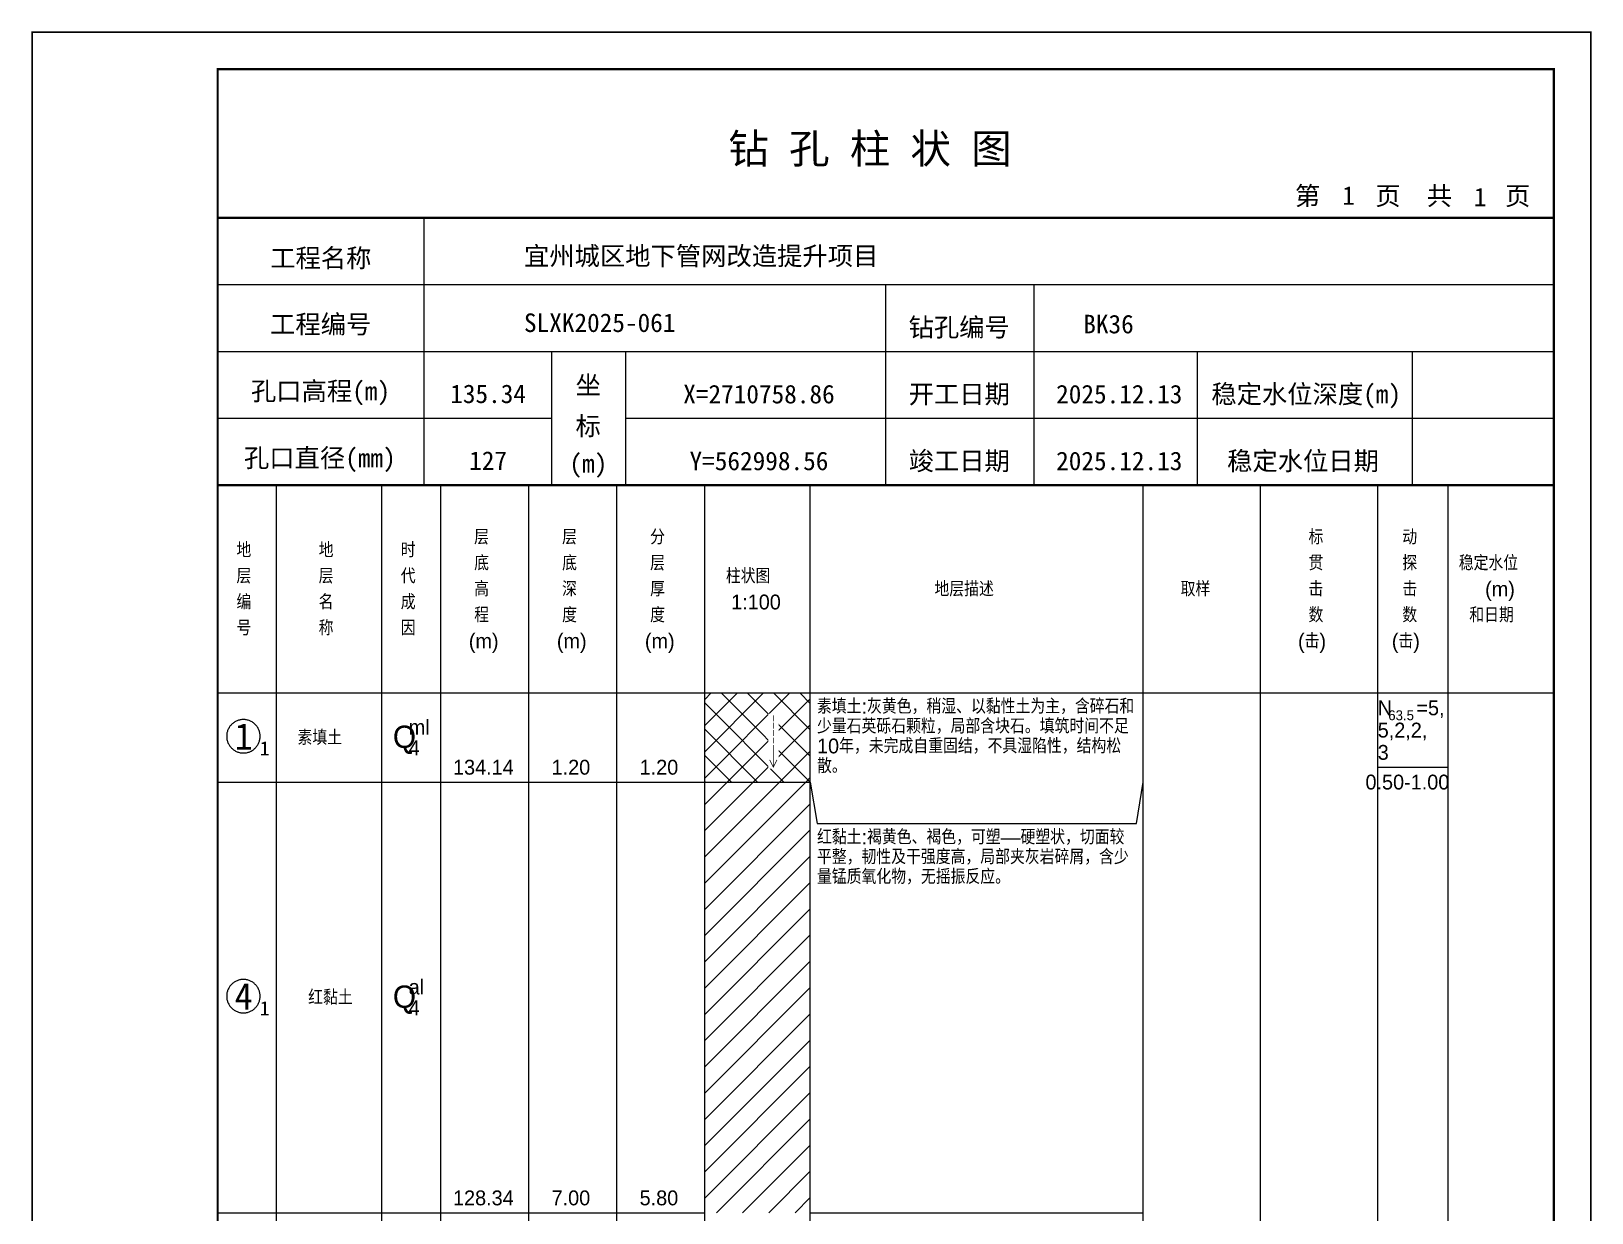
# Model space of a CAD drawing. Header units: millimetres. Extents: x 12489 to 89920, y 4630 to 4927.
# Drawn here: x 20189.3 to 20399.6, y 4767.7 to 4926.8 of the extents above; entities that cross this region are included whole.
import ezdxf
from ezdxf.enums import TextEntityAlignment as Align

# ---------------------------------------------------------------- set-up
doc = ezdxf.new("R2010")
doc.units = ezdxf.units.MM
doc.layers.add('ZZT_TC', color=7, linetype='Continuous')
doc.styles.add('成果图图块', font='', dxfattribs={"height": 2.5})
doc.styles.add('成果图模板', font='')
doc.styles.add('成果图模板标题', font='simhei.ttf')
doc.styles.add('成果图表体', font='Comfont.shx', dxfattribs={"height": 2, "bigfont": 'Hztxt12a.shx'})
doc.styles.get('成果图图块').set_extended_font_data('FangSong_GB2312')
doc.styles.get('成果图模板').set_extended_font_data('FangSong_GB2312')

# ---------------------------------------------------------------- blocks, each defined once
blk = doc.blocks.new('DCBH-1-1-977', base_point=(0.3, -0.11))
at = {"layer": 'ZZT_TC', "color": 7}
blk.add_polyline3d([(-0.19, 2.31, 0), (-0.3, 2.31, 0), (-0.41, 2.3, 0), (-0.52, 2.29, 0), (-0.63, 2.27, 0), (-0.73, 2.24, 0), (-0.84, 2.21, 0), (-0.95, 2.18, 0), (-1.05, 2.14, 0), (-1.15, 2.09, 0), (-1.25, 2.04, 0), (-1.35, 1.99, 0), (-1.44, 1.93, 0), (-1.53, 1.87, 0), (-1.62, 1.8, 0), (-1.7, 1.73, 0), (-1.78, 1.65, 0), (-1.86, 1.57, 0), (-1.93, 1.49, 0), (-2, 1.4, 0), (-2.06, 1.31, 0), (-2.12, 1.22, 0), (-2.17, 1.12, 0), (-2.22, 1.02, 0), (-2.27, 0.92, 0), (-2.31, 0.82, 0), (-2.34, 0.71, 0), (-2.37, 0.61, 0), (-2.4, 0.5, 0), (-2.41, 0.39, 0), (-2.43, 0.28, 0), (-2.44, 0.17, 0), (-2.44, 0.06, 0), (-2.44, -0.05, 0), (-2.43, -0.16, 0), (-2.41, -0.27, 0), (-2.4, -0.38, 0), (-2.37, -0.49, 0), (-2.34, -0.6, 0), (-2.31, -0.7, 0), (-2.27, -0.8, 0), (-2.22, -0.9, 0), (-2.17, -1, 0), (-2.12, -1.1, 0), (-2.06, -1.19, 0), (-2, -1.28, 0), (-1.93, -1.37, 0), (-1.86, -1.45, 0), (-1.78, -1.53, 0), (-1.7, -1.61, 0), (-1.62, -1.68, 0), (-1.53, -1.75, 0), (-1.44, -1.81, 0), (-1.35, -1.87, 0), (-1.25, -1.93, 0), (-1.15, -1.98, 0), (-1.05, -2.02, 0), (-0.95, -2.06, 0), (-0.84, -2.1, 0), (-0.73, -2.13, 0), (-0.63, -2.15, 0), (-0.52, -2.17, 0), (-0.41, -2.18, 0), (-0.3, -2.19, 0), (-0.19, -2.19, 0), (-0.08, -2.19, 0), (0.03, -2.18, 0), (0.14, -2.17, 0), (0.25, -2.15, 0), (0.36, -2.13, 0), (0.47, -2.1, 0), (0.57, -2.06, 0), (0.67, -2.02, 0), (0.77, -1.98, 0), (0.87, -1.93, 0), (0.97, -1.87, 0), (1.06, -1.81, 0), (1.15, -1.75, 0), (1.24, -1.68, 0), (1.32, -1.61, 0), (1.4, -1.53, 0), (1.48, -1.45, 0), (1.55, -1.37, 0), (1.62, -1.28, 0), (1.68, -1.19, 0), (1.74, -1.1, 0), (1.8, -1, 0), (1.85, -0.9, 0), (1.89, -0.8, 0), (1.93, -0.7, 0), (1.97, -0.6, 0), (2, -0.49, 0), (2.02, -0.38, 0), (2.04, -0.27, 0), (2.05, -0.16, 0), (2.06, -0.05, 0), (2.06, 0.06, 0), (2.06, 0.17, 0), (2.05, 0.28, 0), (2.04, 0.39, 0), (2.02, 0.5, 0), (2, 0.61, 0), (1.97, 0.71, 0), (1.93, 0.82, 0), (1.89, 0.92, 0), (1.85, 1.02, 0), (1.8, 1.12, 0), (1.74, 1.22, 0), (1.68, 1.31, 0), (1.62, 1.4, 0), (1.55, 1.49, 0), (1.48, 1.57, 0), (1.4, 1.65, 0), (1.32, 1.73, 0), (1.24, 1.8, 0), (1.15, 1.87, 0), (1.06, 1.93, 0), (0.97, 1.99, 0), (0.87, 2.04, 0), (0.77, 2.09, 0), (0.67, 2.14, 0), (0.57, 2.18, 0), (0.47, 2.21, 0), (0.36, 2.24, 0), (0.25, 2.27, 0), (0.14, 2.29, 0), (0.03, 2.3, 0), (-0.08, 2.31, 0), (-0.19, 2.31, 0)], dxfattribs=at)
at = {"style": '成果图图块'}
blk.add_text('1', height=3.57, dxfattribs=at).set_placement((-0.16, -1.74), align=Align.CENTER)
blk.add_text('1', height=1.91, dxfattribs=at).set_placement((2.03, -2.53))
blk = doc.blocks.new('DCBH-1-1-978', base_point=(0.3, -0.11))
at = {"layer": 'ZZT_TC', "color": 7}
blk.add_polyline3d([(-0.19, 2.31, 0), (-0.3, 2.31, 0), (-0.41, 2.3, 0), (-0.52, 2.29, 0), (-0.63, 2.27, 0), (-0.73, 2.24, 0), (-0.84, 2.21, 0), (-0.95, 2.18, 0), (-1.05, 2.14, 0), (-1.15, 2.09, 0), (-1.25, 2.04, 0), (-1.35, 1.99, 0), (-1.44, 1.93, 0), (-1.53, 1.87, 0), (-1.62, 1.8, 0), (-1.7, 1.73, 0), (-1.78, 1.65, 0), (-1.86, 1.57, 0), (-1.93, 1.49, 0), (-2, 1.4, 0), (-2.06, 1.31, 0), (-2.12, 1.22, 0), (-2.17, 1.12, 0), (-2.22, 1.02, 0), (-2.27, 0.92, 0), (-2.31, 0.82, 0), (-2.34, 0.71, 0), (-2.37, 0.61, 0), (-2.4, 0.5, 0), (-2.41, 0.39, 0), (-2.43, 0.28, 0), (-2.44, 0.17, 0), (-2.44, 0.06, 0), (-2.44, -0.05, 0), (-2.43, -0.16, 0), (-2.41, -0.27, 0), (-2.4, -0.38, 0), (-2.37, -0.49, 0), (-2.34, -0.6, 0), (-2.31, -0.7, 0), (-2.27, -0.8, 0), (-2.22, -0.9, 0), (-2.17, -1, 0), (-2.12, -1.1, 0), (-2.06, -1.19, 0), (-2, -1.28, 0), (-1.93, -1.37, 0), (-1.86, -1.45, 0), (-1.78, -1.53, 0), (-1.7, -1.61, 0), (-1.62, -1.68, 0), (-1.53, -1.75, 0), (-1.44, -1.81, 0), (-1.35, -1.87, 0), (-1.25, -1.93, 0), (-1.15, -1.98, 0), (-1.05, -2.02, 0), (-0.95, -2.06, 0), (-0.84, -2.1, 0), (-0.73, -2.13, 0), (-0.63, -2.15, 0), (-0.52, -2.17, 0), (-0.41, -2.18, 0), (-0.3, -2.19, 0), (-0.19, -2.19, 0), (-0.08, -2.19, 0), (0.03, -2.18, 0), (0.14, -2.17, 0), (0.25, -2.15, 0), (0.36, -2.13, 0), (0.47, -2.1, 0), (0.57, -2.06, 0), (0.67, -2.02, 0), (0.77, -1.98, 0), (0.87, -1.93, 0), (0.97, -1.87, 0), (1.06, -1.81, 0), (1.15, -1.75, 0), (1.24, -1.68, 0), (1.32, -1.61, 0), (1.4, -1.53, 0), (1.48, -1.45, 0), (1.55, -1.37, 0), (1.62, -1.28, 0), (1.68, -1.19, 0), (1.74, -1.1, 0), (1.8, -1, 0), (1.85, -0.9, 0), (1.89, -0.8, 0), (1.93, -0.7, 0), (1.97, -0.6, 0), (2, -0.49, 0), (2.02, -0.38, 0), (2.04, -0.27, 0), (2.05, -0.16, 0), (2.06, -0.05, 0), (2.06, 0.06, 0), (2.06, 0.17, 0), (2.05, 0.28, 0), (2.04, 0.39, 0), (2.02, 0.5, 0), (2, 0.61, 0), (1.97, 0.71, 0), (1.93, 0.82, 0), (1.89, 0.92, 0), (1.85, 1.02, 0), (1.8, 1.12, 0), (1.74, 1.22, 0), (1.68, 1.31, 0), (1.62, 1.4, 0), (1.55, 1.49, 0), (1.48, 1.57, 0), (1.4, 1.65, 0), (1.32, 1.73, 0), (1.24, 1.8, 0), (1.15, 1.87, 0), (1.06, 1.93, 0), (0.97, 1.99, 0), (0.87, 2.04, 0), (0.77, 2.09, 0), (0.67, 2.14, 0), (0.57, 2.18, 0), (0.47, 2.21, 0), (0.36, 2.24, 0), (0.25, 2.27, 0), (0.14, 2.29, 0), (0.03, 2.3, 0), (-0.08, 2.31, 0), (-0.19, 2.31, 0)], dxfattribs=at)
at = {"style": '成果图图块'}
blk.add_text('4', height=3.57, dxfattribs=at).set_placement((-0.16, -1.74), align=Align.CENTER)
blk.add_text('1', height=1.91, dxfattribs=at).set_placement((2.03, -2.53))
blk = doc.blocks.new('zztGLdt.dwg', base_point=(0.5, 0))
blk.add_wipeout([(-0.2, -0.2), (1.2, -0.2), (1.2, 3.2), (-0.2, 3.2)])
at = {"color": 7, "const_width": 0.1}
for points in [[(0.5, 3), (0.5, 0)], [(0, 1), (0.5, 0), (1, 1)]]:
    blk.add_lwpolyline(points, dxfattribs=at)
blk = doc.blocks.new('钻孔柱状图路桥昇龙制图梁世成校核莫家里.dwg36', base_point=(25, 236))
for p, q in [((52.82, 236), (52.82, 272)), ((25, 263), (205, 263)), ((115, 236), (115, 263)), ((135, 236), (135, 263)), ((25, 254), (205, 254)), ((70, 236), (70, 254)), ((80, 236), (80, 254)), ((157, 236), (157, 254)), ((185.95, 236), (185.95, 254)), ((25, 245), (70, 245)), ((80, 245), (205, 245))]:
    blk.add_line(p, q)
for points, const_width in [([(0, 0), (210, 0), (210, 297), (0, 297)], 0.25), ([(25, 5), (205, 5), (205, 292), (25, 292)], 0.3)]:
    blk.add_lwpolyline(points, close=True, dxfattribs=dict(const_width=const_width))
at = {"const_width": 0.3}
for points in [[(25, 272), (205, 272)], [(25, 236), (205, 236)]]:
    blk.add_lwpolyline(points, dxfattribs=at)
for s, height, style, p in [('钻 孔 柱 状 图', 4, '成果图模板标题', (93.8, 279.31)), ('第', 2.5, '成果图模板', (170.12, 273.7)), ('页', 2.5, '成果图模板', (180.96, 273.7)), ('共', 2.5, '成果图模板', (187.88, 273.7)), ('页', 2.5, '成果图模板', (198.44, 273.7)), ('工程名称', 2.5, '成果图模板', (32.07, 265.32)), ('宜州城区地下管网改造提升项目', 2.5, '成果图模板', (66.26, 265.61)), ('工程编号', 2.5, '成果图模板', (32.05, 256.41)), ('SLXK2025-061', 2.5, '成果图模板', (66.26, 256.61)), ('钻孔编号', 2.5, '成果图模板', (118.08, 256)), ('BK36', 2.5, '成果图模板', (141.61, 256.43)), ('孔口高程(m)', 2.5, '成果图模板', (29.48, 247.41)), ('坐', 2.5, '成果图模板', (73.21, 248.24)), ('开工日期', 2.5, '成果图模板', (118.08, 247)), ('稳定水位深度(m)', 2.5, '成果图模板', (158.86, 247)), ('标', 2.5, '成果图模板', (73.21, 242.7)), ('孔口直径(mm)', 2.5, '成果图模板', (28.54, 238.41)), ('(m) ', 2.5, '成果图模板', (72.38, 237.65)), ('竣工日期', 2.5, '成果图模板', (118.08, 238)), ('稳定水位日期', 2.5, '成果图模板', (160.99, 238))]:
    blk.add_text(s, height=height, dxfattribs=dict(style=style)).set_placement(p)
at = {"style": '成果图模板'}
for s, p in [('1', (177.35, 273.74)), ('1', (195.08, 273.53)), ('135.34', (61.43, 247.04)), ('X=2710758.86', (97.92, 247)), ('2025.12.13', (146.46, 247)), ('127', (61.43, 238.04)), ('Y=562998.56', (97.92, 238)), ('2025.12.13', (146.46, 238))]:
    blk.add_text(s, height=2.5, dxfattribs=at).set_placement(p, align=Align.CENTER)

msp = doc.modelspace()

# ---------------------------------------------------------------- hatches: boundary and pattern name
at = {"linetype": 'Continuous'}
h = msp.add_hatch(dxfattribs=at)
h.set_pattern_fill('GKSTT', scale=0.5, style=0, pattern_type=2)
h.set_pattern_definition([(45, (0, 0), (-1.76776695, 1.76776695), []), (135, (0, 0), (-1.76776695, -1.76776695), [])])
h.paths.add_polyline_path([(20280.06, 4825.71), (20294.29, 4825.71), (20294.29, 4837.71), (20280.06, 4837.71)])
h = msp.add_hatch(dxfattribs=at)
h.set_pattern_fill('GKNXT', scale=0.5, style=0, pattern_type=2)
h.set_pattern_definition([(45, (0, 0), (-1.76776695, 1.76776695), [])])
h.paths.add_polyline_path([(20280.06, 4767.71), (20294.29, 4767.71), (20294.29, 4825.71), (20280.06, 4825.71)])

# ---------------------------------------------------------------- linework, layer by layer
at = {"color": 0}
for p, q in [((20214.45, 4837.71), (20222.35, 4837.71)), ((20214.45, 4825.71), (20214.45, 4837.71)), ((20222.35, 4825.71), (20222.35, 4837.71)), ((20214.45, 4825.71), (20222.35, 4825.71)), ((20214.45, 4825.71), (20222.35, 4825.71)), ((20214.45, 4767.71), (20214.45, 4825.71)), ((20222.35, 4767.71), (20222.35, 4825.71)), ((20214.45, 4767.71), (20222.35, 4767.71))]:
    msp.add_line(p, q, dxfattribs=at)
for points in [[(20214.45, 4865.71), (20222.35, 4865.71)], [(20214.45, 4837.71), (20214.45, 4865.71)], [(20222.35, 4837.71), (20222.35, 4865.71)], [(20222.35, 4865.71), (20236.58, 4865.71)], [(20222.35, 4837.71), (20222.35, 4865.71)], [(20236.58, 4837.71), (20236.58, 4865.71)], [(20236.58, 4865.71), (20244.49, 4865.71)], [(20236.58, 4837.71), (20236.58, 4865.71)], [(20244.49, 4837.71), (20244.49, 4865.71)], [(20244.49, 4865.71), (20256.35, 4865.71)], [(20244.49, 4837.71), (20244.49, 4865.71)], [(20256.35, 4837.71), (20256.35, 4865.71)], [(20256.35, 4865.71), (20268.2, 4865.71)], [(20256.35, 4837.71), (20256.35, 4865.71)], [(20268.2, 4837.71), (20268.2, 4865.71)], [(20268.2, 4865.71), (20280.06, 4865.71)], [(20268.2, 4837.71), (20268.2, 4865.71)], [(20280.06, 4837.71), (20280.06, 4865.71)], [(20280.06, 4865.71), (20294.29, 4865.71)], [(20280.06, 4837.71), (20280.06, 4865.71)], [(20294.29, 4837.71), (20294.29, 4865.71)], [(20294.29, 4865.71), (20339.11, 4865.71)], [(20294.29, 4837.71), (20294.29, 4865.71)], [(20339.11, 4837.71), (20339.11, 4865.71)], [(20339.11, 4865.71), (20354.92, 4865.71)], [(20339.11, 4837.71), (20339.11, 4865.71)], [(20354.92, 4837.71), (20354.92, 4865.71)], [(20354.92, 4865.71), (20370.73, 4865.71)], [(20354.92, 4837.71), (20354.92, 4865.71)], [(20370.73, 4837.71), (20370.73, 4865.71)], [(20370.73, 4865.71), (20380.22, 4865.71)], [(20370.73, 4837.71), (20370.73, 4865.71)], [(20380.22, 4837.71), (20380.22, 4865.71)], [(20380.22, 4865.71), (20394.45, 4865.71)], [(20380.22, 4837.71), (20380.22, 4865.71)], [(20394.45, 4837.71), (20394.45, 4865.71)], [(20214.45, 4837.71), (20222.35, 4837.71)], [(20214.45, 4643.71), (20214.45, 4837.71)], [(20214.45, 4837.71), (20222.35, 4837.71)], [(20222.35, 4643.71), (20222.35, 4837.71)], [(20222.35, 4837.71), (20236.58, 4837.71)], [(20222.35, 4643.71), (20222.35, 4837.71)], [(20222.35, 4837.71), (20236.58, 4837.71)], [(20222.35, 4837.71), (20236.58, 4837.71)], [(20222.35, 4825.71), (20222.35, 4837.71)], [(20236.58, 4643.71), (20236.58, 4837.71)], [(20236.58, 4825.71), (20236.58, 4837.71)], [(20236.58, 4837.71), (20244.49, 4837.71)], [(20236.58, 4643.71), (20236.58, 4837.71)], [(20236.58, 4837.71), (20244.49, 4837.71)], [(20236.58, 4837.71), (20244.49, 4837.71)], [(20236.58, 4825.71), (20236.58, 4837.71)], [(20244.49, 4643.71), (20244.49, 4837.71)], [(20244.49, 4825.71), (20244.49, 4837.71)], [(20244.49, 4837.71), (20256.35, 4837.71)], [(20244.49, 4643.71), (20244.49, 4837.71)], [(20244.49, 4837.71), (20256.35, 4837.71)], [(20244.49, 4837.71), (20256.35, 4837.71)], [(20244.49, 4825.71), (20244.49, 4837.71)], [(20256.35, 4643.71), (20256.35, 4837.71)], [(20256.35, 4825.71), (20256.35, 4837.71)], [(20256.35, 4837.71), (20268.2, 4837.71)], [(20256.35, 4643.71), (20256.35, 4837.71)], [(20256.35, 4837.71), (20268.2, 4837.71)], [(20256.35, 4837.71), (20268.2, 4837.71)], [(20256.35, 4825.71), (20256.35, 4837.71)], [(20268.2, 4643.71), (20268.2, 4837.71)], [(20268.2, 4825.71), (20268.2, 4837.71)], [(20268.2, 4837.71), (20280.06, 4837.71)], [(20268.2, 4643.71), (20268.2, 4837.71)], [(20268.2, 4837.71), (20280.06, 4837.71)], [(20268.2, 4837.71), (20280.06, 4837.71)], [(20268.2, 4825.71), (20268.2, 4837.71)], [(20280.06, 4643.71), (20280.06, 4837.71)], [(20280.06, 4825.71), (20280.06, 4837.71)], [(20280.06, 4837.71), (20294.29, 4837.71)], [(20280.06, 4643.71), (20280.06, 4837.71)], [(20280.06, 4837.71), (20294.29, 4837.71)], [(20294.29, 4643.71), (20294.29, 4837.71)], [(20294.29, 4837.71), (20339.11, 4837.71)], [(20294.29, 4643.71), (20294.29, 4837.71)], [(20294.29, 4837.71), (20339.11, 4837.71)], [(20294.29, 4825.71), (20294.29, 4837.71)], [(20339.11, 4643.71), (20339.11, 4837.71)], [(20339.11, 4825.71), (20339.11, 4837.71)], [(20339.11, 4837.71), (20354.92, 4837.71)], [(20339.11, 4643.71), (20339.11, 4837.71)], [(20339.11, 4837.71), (20354.92, 4837.71)], [(20354.92, 4643.71), (20354.92, 4837.71)], [(20354.92, 4837.71), (20370.73, 4837.71)], [(20354.92, 4643.71), (20354.92, 4837.71)], [(20354.92, 4837.71), (20370.73, 4837.71)], [(20370.73, 4643.71), (20370.73, 4837.71)], [(20370.73, 4837.71), (20380.22, 4837.71)], [(20370.73, 4643.71), (20370.73, 4837.71)], [(20370.73, 4837.71), (20380.22, 4837.71)], [(20370.73, 4837.71), (20380.22, 4837.71)], [(20370.73, 4827.71), (20370.73, 4837.71)], [(20380.22, 4643.71), (20380.22, 4837.71)], [(20380.22, 4827.71), (20380.22, 4837.71)], [(20380.22, 4837.71), (20394.45, 4837.71)], [(20380.22, 4643.71), (20380.22, 4837.71)], [(20380.22, 4837.71), (20394.45, 4837.71)], [(20394.45, 4643.71), (20394.45, 4837.71)], [(20370.73, 4827.71), (20380.22, 4827.71)], [(20222.35, 4825.71), (20236.58, 4825.71)], [(20222.35, 4825.71), (20236.58, 4825.71)], [(20222.35, 4767.71), (20222.35, 4825.71)], [(20236.58, 4767.71), (20236.58, 4825.71)], [(20236.58, 4825.71), (20244.49, 4825.71)], [(20236.58, 4825.71), (20244.49, 4825.71)], [(20236.58, 4767.71), (20236.58, 4825.71)], [(20244.49, 4767.71), (20244.49, 4825.71)], [(20244.49, 4825.71), (20256.35, 4825.71)], [(20244.49, 4825.71), (20256.35, 4825.71)], [(20244.49, 4767.71), (20244.49, 4825.71)], [(20256.35, 4767.71), (20256.35, 4825.71)], [(20256.35, 4825.71), (20268.2, 4825.71)], [(20256.35, 4825.71), (20268.2, 4825.71)], [(20256.35, 4767.71), (20256.35, 4825.71)], [(20268.2, 4767.71), (20268.2, 4825.71)], [(20268.2, 4825.71), (20280.06, 4825.71)], [(20268.2, 4825.71), (20280.06, 4825.71)], [(20268.2, 4767.71), (20268.2, 4825.71)], [(20280.06, 4767.71), (20280.06, 4825.71)], [(20294.29, 4825.71), (20295.19, 4820.11)], [(20294.29, 4767.71), (20294.29, 4825.71)], [(20338.22, 4820.11), (20339.11, 4825.71)], [(20339.11, 4767.71), (20339.11, 4825.71)], [(20295.19, 4820.11), (20338.22, 4820.11)], [(20222.35, 4767.71), (20236.58, 4767.71)], [(20236.58, 4767.71), (20244.49, 4767.71)], [(20244.49, 4767.71), (20256.35, 4767.71)], [(20256.35, 4767.71), (20268.2, 4767.71)], [(20268.2, 4767.71), (20280.06, 4767.71)], [(20294.29, 4767.71), (20339.11, 4767.71)]]:
    msp.add_lwpolyline(points, dxfattribs=at)
at = {"color": 7, "flags": 128}
msp.add_lwpolyline([(20280.06, 4825.71), (20294.29, 4825.71)], dxfattribs=at)

# ---------------------------------------------------------------- block references
for name, p in [('DCBH-1-1-977', (20218.4, 4831.71)), ('DCBH-1-1-978', (20218.4, 4796.71))]:
    msp.add_blockref(name, p)

# ---------------------------------------------------------------- texts
at = {"color": 0, "style": '成果图表体'}
for s, height, p in [('层', 2, (20249, 4857.71)), ('层', 2, (20260.85, 4857.71)), ('分', 2, (20272.71, 4857.71)), ('标', 2, (20361.41, 4857.71)), ('动', 2, (20374.05, 4857.71)), ('地', 2, (20216.98, 4855.96)), ('地', 2, (20228.05, 4855.96)), ('时', 2, (20239.11, 4855.96)), ('底', 2, (20249, 4854.21)), ('底', 2, (20260.85, 4854.21)), ('层', 2, (20272.71, 4854.21)), ('贯', 2, (20361.41, 4854.21)), ('探', 2, (20374.05, 4854.21)), ('稳定水位', 2, (20381.65, 4854.21)), ('层', 2, (20216.98, 4852.46)), ('层', 2, (20228.05, 4852.46)), ('代', 2, (20239.11, 4852.46)), ('高', 2, (20249, 4850.71)), ('深', 2, (20260.85, 4850.71)), ('厚', 2, (20272.71, 4850.71)), ('柱状图', 2, (20282.91, 4852.46)), ('地层描述', 2, (20311.02, 4850.71)), ('取样', 2, (20344.18, 4850.71)), ('击', 2, (20361.41, 4850.71)), ('击', 2, (20374.05, 4850.71)), ('(m)', 2, (20385.2, 4850.71)), ('编', 2, (20216.98, 4848.96)), ('名', 2, (20228.05, 4848.96)), ('成', 2, (20239.11, 4848.96)), ('1:100', 2, (20283.62, 4848.96)), ('程', 2, (20249, 4847.21)), ('度', 2, (20260.85, 4847.21)), ('度', 2, (20272.71, 4847.21)), ('数', 2, (20361.41, 4847.21)), ('数', 2, (20374.05, 4847.21)), ('和日期', 2, (20383.07, 4847.21)), ('号', 2, (20216.98, 4845.46)), ('称', 2, (20228.05, 4845.46)), ('因', 2, (20239.11, 4845.46)), ('(m)', 2, (20248.28, 4843.71)), ('(m)', 2, (20260.14, 4843.71)), ('(m)', 2, (20272, 4843.71)), ('(击)', 2, (20359.99, 4843.71)), ('(击)', 2, (20372.63, 4843.71)), ('N', 2, (20370.73, 4834.71)), ('=5,', 2, (20375.94, 4834.71)), ('ml', 2, (20240.18, 4832.11)), ('5,2,2,', 2, (20370.73, 4831.71)), ('63.5', 1.333, (20372.15, 4834.04)), ('素填土', 2, (20225.2, 4830.71)), ('Q', 3, (20238.05, 4830.31)), ('4', 2, (20240.18, 4829.31)), ('3', 2, (20370.73, 4828.71)), ('134.14', 2, (20246.15, 4826.71)), ('1.20', 2, (20259.43, 4826.71)), ('1.20', 2, (20271.29, 4826.71)), ('0.50-1.00', 2, (20369.08, 4824.71)), ('红黏土', 2, (20226.63, 4795.71)), ('Q', 3, (20238.05, 4795.31)), ('al', 2, (20240.18, 4797.11)), ('4', 2, (20240.18, 4794.31)), ('128.34', 2, (20246.15, 4768.71)), ('7.00', 2, (20259.43, 4768.71)), ('5.80', 2, (20271.29, 4768.71))]:
    msp.add_text(s, height=height, dxfattribs=at).set_placement(p)
at = {"color": 0, "char_height": 2, "width": 43.0292, "attachment_point": 1, "line_spacing_factor": 0.8, "style": '成果图表体'}
for s, insert in [('素填土:灰黄色，稍湿、以黏性土为主，含碎石和少量石英砾石颗粒，局部含块石。填筑时间不足10年，未完成自重固结，不具湿陷性，结构松散。', (20295.19, 4836.91)), ('红黏土:褐黄色、褐色，可塑—硬塑状，切面较平整，韧性及干强度高，局部夹灰岩碎屑，含少量锰质氧化物，无摇振反应。', (20295.19, 4819.31))]:
    msp.add_mtext(s, dxfattribs=dict(at, insert=insert))

# ---------------------------------------------------------------- next in the draw order: block references
msp.add_blockref('zztGLdt.dwg', (20289.31, 4831.71))

# ---------------------------------------------------------------- next in the draw order: block references
msp.add_blockref('zztGLdt.dwg', (20289.31, 4830.71))

# ---------------------------------------------------------------- next in the draw order: block references
msp.add_blockref('zztGLdt.dwg', (20289.31, 4829.71))

# ---------------------------------------------------------------- next in the draw order: block references
msp.add_blockref('zztGLdt.dwg', (20289.31, 4828.71))

# ---------------------------------------------------------------- next in the draw order: block references
msp.add_blockref('zztGLdt.dwg', (20289.31, 4827.71))

# ---------------------------------------------------------------- next in the draw order: block references
msp.add_blockref('钻孔柱状图路桥昇龙制图梁世成校核莫家里.dwg36', (20214.45, 4865.71))

doc.saveas('drawing.dxf')
